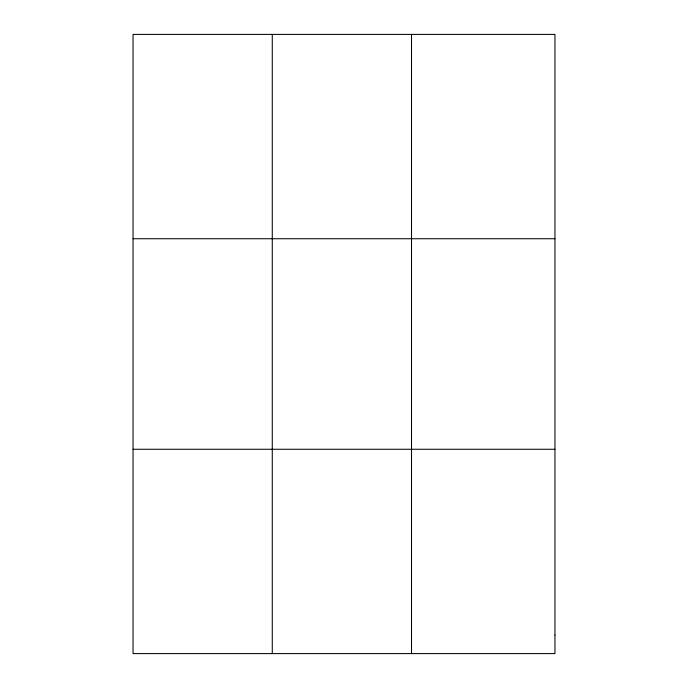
<?xml version="1.0" encoding="UTF-8"?>
<svg xmlns="http://www.w3.org/2000/svg" width="688" height="688" viewBox="0 0 688 688"><rect width="100%" height="100%" fill="white"/><g stroke="black" fill="none" stroke-linecap="round" stroke-linejoin="round"><path stroke-width="1.03" d="M272.276 34.4L272.276 653.6M411.51 34.4L411.51 653.6M133.042 238.736L554.958 238.736M133.042 449.264L554.958 449.264M554.958 635.024L554.958 653.6L133.042 653.6L133.042 34.4L554.958 34.4L554.958 635.024"/></g></svg>
